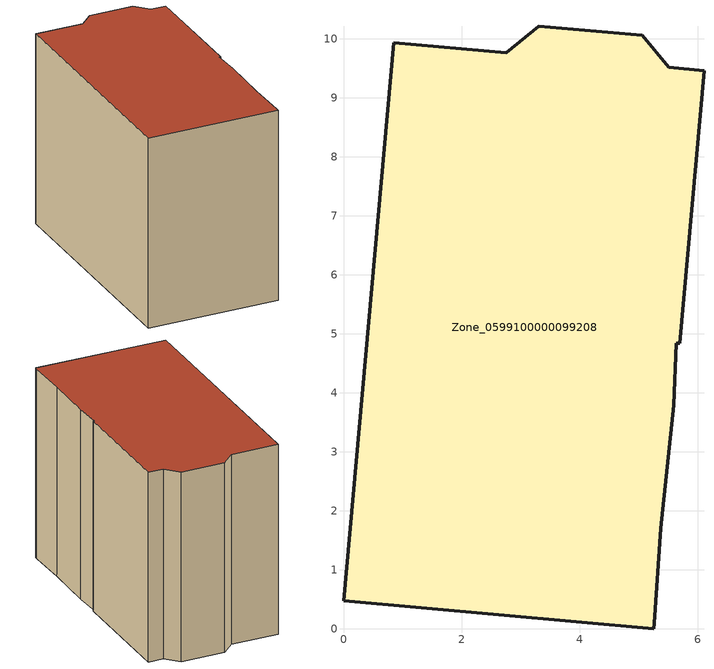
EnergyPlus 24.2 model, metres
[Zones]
Zone_0599100000099208
 floor ground (C_G): 5.26,0 0,0.48 0.85,9.94 2.76,9.77 3.31,10.22 5.06,10.06 5.51,9.52 6.11,9.46 5.7,4.84 5.64,4.85 5.6,3.79 5.38,1.71 5.27,0.1 z0.01
 wall outside (C_F): 0.85,9.94 0,0.48 5.26,0 5.27,0.1 5.38,1.71 5.6,3.79 5.64,4.85 5.7,4.84 6.11,9.46 5.51,9.52 5.06,10.06 3.31,10.22 2.76,9.77 0.85,9.94 z0.01:7.78
 roof outside (C_R): 0,0.48 5.26,0 5.27,0.1 5.38,1.71 5.6,3.79 5.64,4.85 5.7,4.84 6.11,9.46 5.51,9.52 5.06,10.06 3.31,10.22 2.76,9.77 0.85,9.94 z7.78
[BUILDING]
Pand.0599100000099208: North Axis=0; Terrain=City; Loads Convergence Tolerance Value=0.04; Temperature Convergence Tolerance Value=0.4; Solar Distribution=FullExterior; Maximum Number of Warmup Days=25; Minimum Number of Warmup Days=1
[Site:Location]
Rotterdam.The.Hague.AP_ZH_NLD Design_Conditions: Latitude=51.96; Longitude=4.45; Time Zone=1; Elevation=-4.5
[SITE:GROUNDTEMPERATURE:BUILDINGSURFACE]
18, 18, 18, 18, 18, 18, 18, 18, 18, 18, 18, 18
[MATERIAL] Thermal Absorptance=0.9; Solar Absorptance=0.7; Visible Absorptance=0.7
Name | Roughness | Thickness | Conductivity | Density | Specific Heat
G.TC.1946 | MediumSmooth | 0.15 | 1 | 540 | 1210
F.TC.1946 | Rough | 0.3 | 0.857143 | 1920 | 840
R.TC.1946 | MediumRough | 0.2 | 0.909091 | 1500 | 1000
[CONSTRUCTION]
C_G: G.TC.1946
C_F: F.TC.1946
C_R: R.TC.1946
[ZONE]
Zone_0599100000099208: Type=1; Multiplier=1; Ceiling Height=Autocalculate; Volume=Autocalculate; Floor Area=autocalculate; Part of Total Floor Area=Yes
[ZONEINFILTRATION:DESIGNFLOWRATE]
Infil_Zone_0599100000099208: Zone or ZoneList or Space or SpaceList=Zone_0599100000099208; Schedule=AlwaysOn; Design Flow Rate Calculation Method=Flow/Area; Flow Rate per Floor Area=0.003; Constant Term Coefficient=1; Temperature Term Coefficient=0; Velocity Term Coefficient=0; Velocity Squared Term Coefficient=0
[HVACTEMPLATE:ZONE:IDEALLOADSAIRSYSTEM]
Zone_0599100000099208: Maximum Heating Supply Air Temperature=50; Minimum Cooling Supply Air Temperature=13; Maximum Heating Supply Air Humidity Ratio=0.0156; Minimum Cooling Supply Air Humidity Ratio=0.0077; Heating Limit=NoLimit; Cooling Limit=NoLimit; Dehumidification Control Type=ConstantSensibleHeatRatio; Cooling Sensible Heat Ratio=0.7; Dehumidification Setpoint=60; Humidification Control Type=None; Humidification Setpoint=30; Outdoor Air Method=None; Outdoor Air Flow Rate per Person=0.00944; Outdoor Air Flow Rate per Zone Floor Area=0; Outdoor Air Flow Rate per Zone=0; Demand Controlled Ventilation Type=None; Outdoor Air Economizer Type=NoEconomizer; Heat Recovery Type=None; Sensible Heat Recovery Effectiveness=0.7; Latent Heat Recovery Effectiveness=0.65
[ZONECONTROL:THERMOSTAT]
ThermostatControl_Zone_0599100000099208: Zone or ZoneList=Zone_0599100000099208; Control Type Schedule=DualSetpointControlType; Control 1=Thermostat_Zone_0599100000099208; Temperature Difference Between Cutout And Setpoint=0
[THERMOSTATSETPOINT:DUALSETPOINT]
Thermostat_Zone_0599100000099208: Heating Setpoint Temperature Schedule=HeatingSetpoint_Zone_0599100000099208; Cooling Setpoint Temperature Schedule=CoolingSetpoint_Zone_0599100000099208
[SCHEDULE:COMPACT]
HeatingSetpoint_Zone_0599100000099208: Through: 12/31, For: AllDays, Until: 24:00, 21
CoolingSetpoint_Zone_0599100000099208: Through: 12/31, For: AllDays, Until: 24:00, 24
DualSetpointControlType: Through: 12/31, For: AllDays, Until: 24:00, 4
AlwaysOn: Through: 12/31, For: AllDays, Until: 24:00, 1
